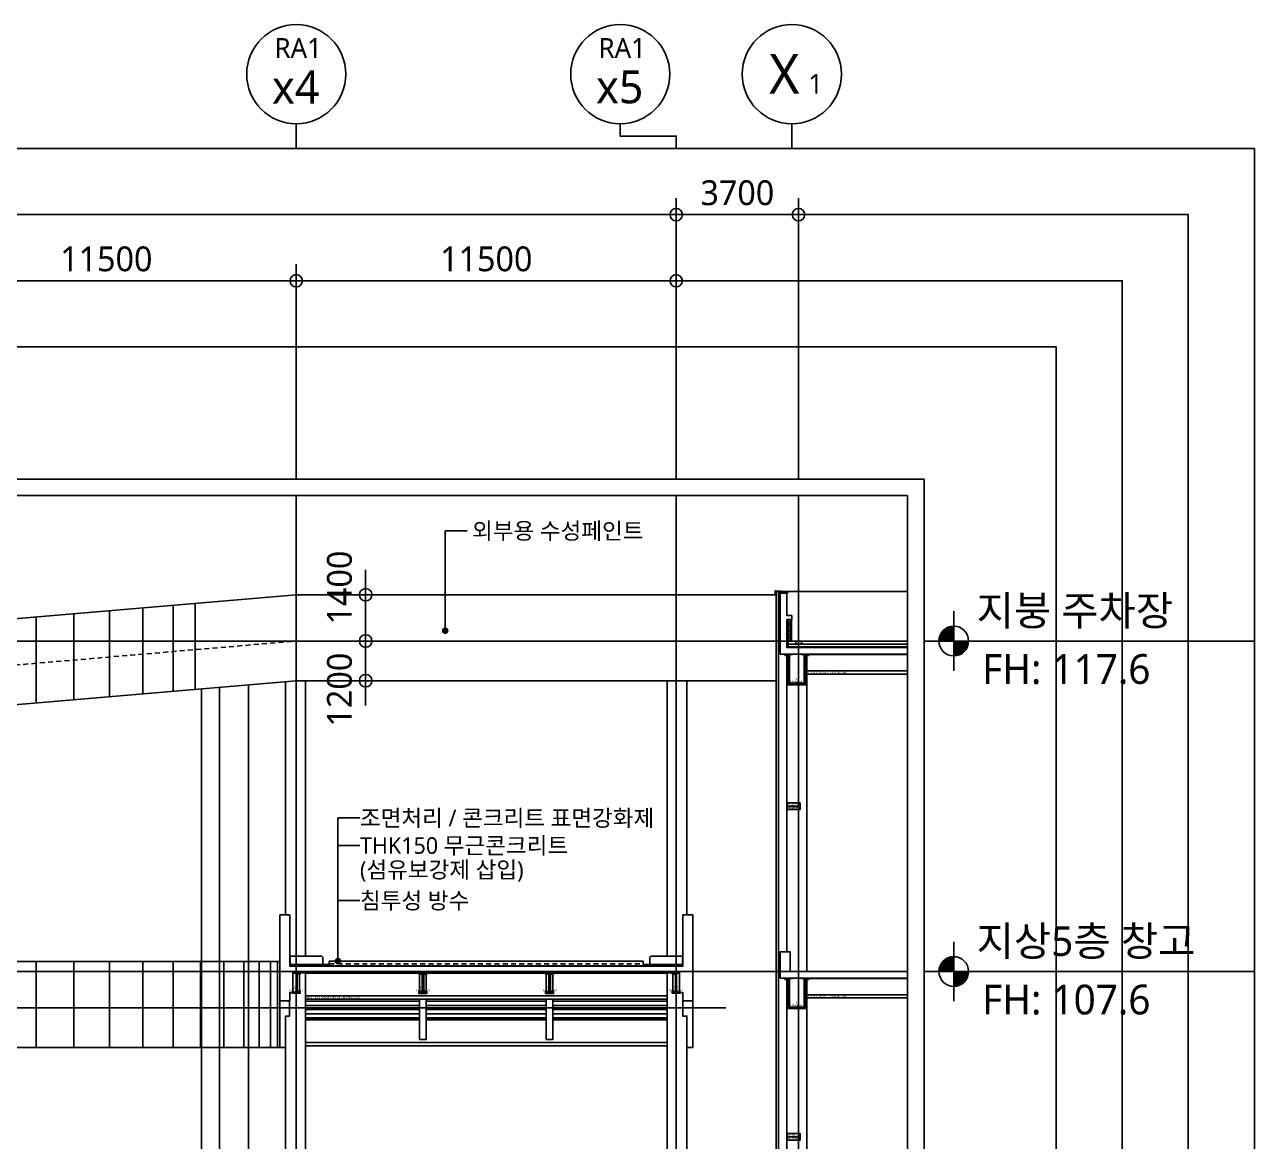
# Model space of a CAD drawing. Header units: millimetres. Extents: x 367092 to 767578, y 396038 to 811791.
# Drawn here: x 616119 to 653342, y 494986 to 528775 of the extents above; entities that cross this region are included whole.
import ezdxf
from ezdxf.enums import TextEntityAlignment as Align

# ---------------------------------------------------------------- set-up
doc = ezdxf.new("R2010")
doc.units = ezdxf.units.MM
doc.header["$LTSCALE"] = 100
doc.header["$MEASUREMENT"] = 0
doc.header["$PDSIZE"] = -10
doc.linetypes.add('HID', pattern=[2.5, 1.5, -1])
doc.linetypes.add('HIDDEN', pattern=[9.525, 6.35, -3.175])
doc.layers.get('0').update_dxf_attribs({"linetype": 'CONTINUOUS'})
doc.layers.get('Defpoints').update_dxf_attribs({"color": 171, "linetype": 'CONTINUOUS'})
for name, color, linetype in [('02-COL', 2, 'CONTINUOUS'), ('cen', 14, 'CONTINUOUS'), ('COL', 2, 'CONTINUOUS'), ('CON', 2, 'CONTINUOUS'), ('ELE-6', 8, 'CONTINUOUS'), ('ELE-6 (251)', 251, 'CONTINUOUS'), ('ELE-8', 8, 'CONTINUOUS'), ('ELE5', 254, 'CONTINUOUS'), ('ELE6', 8, 'CONTINUOUS'), ('FIN', 8, 'CONTINUOUS'), ('FIN(내화피복)', 8, 'CONTINUOUS'), ('FIN(아스콘)', 3, 'CONTINUOUS'), ('FIN(패널-T75 글라스울)', 6, 'CONTINUOUS'), ('FIN-2', 251, 'CONTINUOUS'), ('HAT-252', 252, 'CONTINUOUS'), ('HF', 3, 'CONTINUOUS'), ('LED', 7, 'CONTINUOUS'), ('NDIM', 7, 'CONTINUOUS'), ('S-SGIRDER-HF', 3, 'CONTINUOUS'), ('SASAC 도면번호', 6, 'CONTINUOUS'), ('STEEL', 5, 'CONTINUOUS'), ('STL', 3, 'CONTINUOUS'), ('SYM', 7, 'CONTINUOUS'), ('SYM(AXIS)', 7, 'CONTINUOUS'), ('TEXT(AXIS)', 2, 'CONTINUOUS'), ('TEXT(MIN)', 7, 'CONTINUOUS'), ('WAL', 3, 'CONTINUOUS'), ('wire-meshes', 1, 'CONTINUOUS'), ('방수', 8, 'HIDDEN'), ('스틸', 8, 'CONTINUOUS')]:
    doc.layers.add(name, color=color, linetype=linetype)
doc.layers.add('A-XXXX-HATC', color=8, linetype='CONTINUOUS', lineweight=18)
doc.styles.add('CGS', font='cgse', dxfattribs={"bigfont": 'cgs'})
doc.styles.add('TE', font='malgun_0.ttf')
doc.styles.add('나눔바른고딕', font='NanumBarunGothic.ttf')
doc.dimstyles.new('NDIM 1200', dxfattribs={"dimscale": 500, "dimtxt": 3, "dimasz": 1, "dimexe": 2, "dimexo": 2, "dimgap": 1, "dimtad": 1, "dimdec": 0, "dimdsep": 46, "dimtxsty": 'CGS', "dimblk": 'DOT0', "dimcen": 1, "dimdle": 8, "dimclrd": 2, "dimclre": 2, "dimclrt": 2, "dimadec": 0, "dimazin": 0, "dimtfac": 1, "dimtdec": 0, "dimtix": 1, "dimtmove": 2, "dimatfit": 3, "dimldrblk": 'DOT0', "dimfxl": 1, "dimtolj": 1, "dimtzin": 0, "dimlwd": -1, "dimlwe": -1, "dimarcsym": 0})

# ---------------------------------------------------------------- blocks, each defined once
blk = doc.blocks.new('*U198')
at = {"layer": 'Defpoints'}
for p, q in [((-100.5, 283), (-100.5, -283)), ((-6, 0), (6, 0)), ((100.5, -283), (100.5, 283))]:
    blk.add_line(p, q, dxfattribs=at)
at = {"layer": 'STEEL', "color": 0, "linetype": 'ByBlock', "ltscale": 0.5}
for p, q in [((-6, 283), (-100.5, 283)), ((-6, -283), (-6, 283)), ((100.5, 283), (6, 283)), ((6, 283), (6, -283)), ((-100.5, -283), (-6, -283)), ((6, -283), (100.5, -283))]:
    blk.add_line(p, q, dxfattribs=at)
for points in [[(-100.5, 283), (-100.5, 303), (100.5, 303), (100.5, 283)], [(100.5, -283), (100.5, -303), (-100.5, -303), (-100.5, -283)]]:
    blk.add_lwpolyline(points, dxfattribs=at)
blk = doc.blocks.new('RaSB1')
at = {"layer": 'STL'}
blk.add_blockref('*U198', (0, -303), dxfattribs=at)
at = {"layer": 'Defpoints', "style": 'TE', "width": 0.5}
for s, p in [('H-606x201x12x20', (2, -536)), ('RaSB1', (2, -455))]:
    blk.add_text(s, height=60, dxfattribs=at).set_placement(p, align=Align.MIDDLE_CENTER)
blk = doc.blocks.new('*U396')
for p, q in [((-135, 0), (-335, 0)), ((-335, 0), (-335, -12)), ((-135, -12), (-135, 0)), ((335, 0), (135, 0)), ((135, 0), (135, -12)), ((335, -12), (335, 0)), ((-335, -12), (-135, -12)), ((135, -12), (335, -12))]:
    blk.add_line(p, q)
at = {"linetype": 'ByBlock'}
for points in [[(-235, -880), (-226, -880), (-226, -12), (-235, -12)], [(226, -880), (235, -880), (235, -12), (226, -12)]]:
    blk.add_lwpolyline(points, close=True, dxfattribs=at)
blk.add_lwpolyline([(-255, -900), (255, -900), (255, -880), (-255, -880)], close=True)
at = {"layer": 'Defpoints'}
blk.add_point((0, 0), dxfattribs=at)
blk = doc.blocks.new('HG17')
at = {"layer": 'S-SGIRDER-HF'}
blk.add_blockref('*U396', (0, 0), dxfattribs=at)
at = {"layer": 'Defpoints', "style": 'TE', "width": 0.5}
for s, p in [('HG17', (0, -744)), ('BHF-900x470x9x12', (0, -825))]:
    blk.add_text(s, height=60, dxfattribs=at).set_placement(p, align=Align.MIDDLE_CENTER)
blk = doc.blocks.new('*U195')
at = {"layer": 'Defpoints'}
for p, q in [((-100, 283), (-100, -283)), ((-5.5, 0), (5.5, 0)), ((100, -283), (100, 283))]:
    blk.add_line(p, q, dxfattribs=at)
at = {"layer": 'STEEL', "color": 0, "linetype": 'ByBlock', "ltscale": 0.5}
for p, q in [((-5.5, 283), (-100, 283)), ((-5.5, -283), (-5.5, 283)), ((100, 283), (5.5, 283)), ((5.5, 283), (5.5, -283)), ((-100, -283), (-5.5, -283)), ((5.5, -283), (100, -283))]:
    blk.add_line(p, q, dxfattribs=at)
for points in [[(-100, 283), (-100, 300), (100, 300), (100, 283)], [(100, -283), (100, -300), (-100, -300), (-100, -283)]]:
    blk.add_lwpolyline(points, dxfattribs=at)
blk = doc.blocks.new('RaSG1')
at = {"layer": 'HF'}
blk.add_blockref('*U195', (0, -300), dxfattribs=at)
at = {"layer": 'Defpoints', "style": 'TE', "width": 0.5}
for s, p in [('H-600x200x11x17', (2, -533)), ('RaSG1', (2, -452))]:
    blk.add_text(s, height=60, dxfattribs=at).set_placement(p, align=Align.MIDDLE_CENTER)
blk = doc.blocks.new('DOT0')
blk.add_line((-3, 0), (3, 0))
at = {"color": 6}
blk.add_circle((0, 0), 0.75, dxfattribs=at)
blk = doc.blocks.new('*D236')
at = {"layer": 'Defpoints', "color": 0, "ltscale": 0.4, "transparency": 16777216}
for p in [(639542, 523025), (635842, 514525), (639542, 514525)]:
    blk.add_point(p, dxfattribs=at)
at = {"layer": 'NDIM', "ltscale": 0.4, "transparency": 16777216}
for p, q in [((635842, 515025), (635842, 523525)), ((639542, 515025), (639542, 523525)), ((636092, 523025), (639292, 523025))]:
    blk.add_line(p, q, dxfattribs=at)
at = {"layer": 'NDIM', "ltscale": 0.4, "transparency": 16777216, "xscale": 250, "yscale": 250, "zscale": 250, "rotation": 180}
blk.add_blockref('DOT0', (635842, 523025), dxfattribs=at)
at = {"layer": 'NDIM', "ltscale": 0.4, "transparency": 16777216, "xscale": 250, "yscale": 250, "zscale": 250}
blk.add_blockref('DOT0', (639542, 523025), dxfattribs=at)
at = {"layer": 'NDIM', "ltscale": 0.4, "transparency": 16777216, "insert": (637692, 523683), "char_height": 750, "attachment_point": 5, "style": '나눔바른고딕'}
blk.add_mtext('\\A1;3700', dxfattribs=at)
blk = doc.blocks.new('*D237')
at = {"layer": 'Defpoints', "color": 0, "ltscale": 0.4, "transparency": 16777216}
for p in [(589842, 523025), (589842, 514525), (635842, 514525)]:
    blk.add_point(p, dxfattribs=at)
at = {"layer": 'NDIM', "ltscale": 0.4, "transparency": 16777216}
for p, q in [((589842, 515025), (589842, 523525)), ((635842, 515025), (635842, 523525)), ((635592, 523025), (590092, 523025))]:
    blk.add_line(p, q, dxfattribs=at)
at = {"layer": 'NDIM', "ltscale": 0.4, "transparency": 16777216, "xscale": 250, "yscale": 250, "zscale": 250, "rotation": 180}
blk.add_blockref('DOT0', (589842, 523025), dxfattribs=at)
at = {"layer": 'NDIM', "ltscale": 0.4, "transparency": 16777216, "xscale": 250, "yscale": 250, "zscale": 250}
blk.add_blockref('DOT0', (635842, 523025), dxfattribs=at)
at = {"layer": 'NDIM', "ltscale": 0.4, "transparency": 16777216, "insert": (612842, 523683), "char_height": 750, "attachment_point": 5, "style": '나눔바른고딕'}
blk.add_mtext('\\A1;46000', dxfattribs=at)
blk = doc.blocks.new('*D238')
at = {"layer": 'Defpoints', "color": 0, "ltscale": 0.4, "transparency": 16777216}
for p in [(635842, 521025), (624342, 514525), (635842, 514525)]:
    blk.add_point(p, dxfattribs=at)
at = {"layer": 'NDIM', "ltscale": 0.4, "transparency": 16777216}
for p, q in [((624342, 515025), (624342, 521525)), ((635842, 515025), (635842, 521525)), ((624592, 521025), (635592, 521025))]:
    blk.add_line(p, q, dxfattribs=at)
at = {"layer": 'NDIM', "ltscale": 0.4, "transparency": 16777216, "xscale": 250, "yscale": 250, "zscale": 250, "rotation": 180}
blk.add_blockref('DOT0', (624342, 521025), dxfattribs=at)
at = {"layer": 'NDIM', "ltscale": 0.4, "transparency": 16777216, "xscale": 250, "yscale": 250, "zscale": 250}
blk.add_blockref('DOT0', (635842, 521025), dxfattribs=at)
at = {"layer": 'NDIM', "ltscale": 0.4, "transparency": 16777216, "insert": (630092, 521682), "char_height": 750, "attachment_point": 5, "style": '나눔바른고딕'}
blk.add_mtext('\\A1;11500', dxfattribs=at)
blk = doc.blocks.new('*D239')
at = {"layer": 'Defpoints', "color": 0, "ltscale": 0.4, "transparency": 16777216}
for p in [(624342, 521025), (612842, 514525), (624342, 514525)]:
    blk.add_point(p, dxfattribs=at)
at = {"layer": 'NDIM', "ltscale": 0.4, "transparency": 16777216}
for p, q in [((612842, 515025), (612842, 521525)), ((624342, 515025), (624342, 521525)), ((613092, 521025), (624092, 521025))]:
    blk.add_line(p, q, dxfattribs=at)
at = {"layer": 'NDIM', "ltscale": 0.4, "transparency": 16777216, "xscale": 250, "yscale": 250, "zscale": 250, "rotation": 180}
blk.add_blockref('DOT0', (612842, 521025), dxfattribs=at)
at = {"layer": 'NDIM', "ltscale": 0.4, "transparency": 16777216, "xscale": 250, "yscale": 250, "zscale": 250}
blk.add_blockref('DOT0', (624342, 521025), dxfattribs=at)
at = {"layer": 'NDIM', "ltscale": 0.4, "transparency": 16777216, "insert": (618592, 521682), "char_height": 750, "attachment_point": 5, "style": '나눔바른고딕'}
blk.add_mtext('\\A1;11500', dxfattribs=at)
blk = doc.blocks.new('A$C2F20087E')
at = {"layer": 'SYM(AXIS)'}
blk.add_line((600, 0), (600, 300), dxfattribs=at)
blk.add_circle((600, 900), 600, dxfattribs=at)
blk = doc.blocks.new('*U231')
at = {"layer": 'Defpoints'}
for p, q in [((-100, 187), (-100, -187)), ((-4, 0), (4, 0)), ((100, -187), (100, 187))]:
    blk.add_line(p, q, dxfattribs=at)
at = {"layer": 'STEEL', "color": 0, "linetype": 'ByBlock', "ltscale": 0.5}
for p, q in [((-4, 187), (-100, 187)), ((-4, -187), (-4, 187)), ((100, 187), (4, 187)), ((4, 187), (4, -187)), ((-100, -187), (-4, -187)), ((4, -187), (100, -187))]:
    blk.add_line(p, q, dxfattribs=at)
for points in [[(-100, 187), (-100, 200), (100, 200), (100, 187)], [(100, -187), (100, -200), (-100, -200), (-100, -187)]]:
    blk.add_lwpolyline(points, dxfattribs=at)
blk = doc.blocks.new('WB1')
at = {"layer": 'STL', "rotation": 90}
blk.add_blockref('*U231', (0, 0), dxfattribs=at)
at = {"layer": 'Defpoints', "style": 'TE'}
for s, width, p in [('WB1:H-400x200x8x13', 0.4, (2, 49)), ('(90˚ 눕혀서 시공)', 0.5, (2, -50))]:
    blk.add_text(s, height=60, dxfattribs=dict(at, width=width)).set_placement(p, align=Align.MIDDLE_CENTER)
blk = doc.blocks.new('A$C19853FC8')
at = {"layer": 'SYM'}
for p, q in [((1800, 0), (1800, 3600)), ((3600, 1800), (0, 1800))]:
    blk.add_line(p, q, dxfattribs=at)
blk.add_circle((1800, 1800), 900, dxfattribs=at)
for points in [[(900, 1800), (1800, 2700), (914, 1959), (1643, 2686)], [(914, 1959), (1643, 2686), (954, 2112), (1492, 2646)], [(954, 2112), (1492, 2646), (1025, 2260), (1346, 2576)], [(1025, 2260), (1346, 2576), (1109, 2378), (1222, 2491)], [(1800, 900), (2700, 1800), (1959, 914), (2686, 1643)], [(1959, 914), (2686, 1643), (2112, 954), (2646, 1492)], [(2112, 954), (2646, 1492), (2260, 1025), (2576, 1346)], [(2260, 1025), (2576, 1346), (2378, 1109), (2491, 1222)]]:
    blk.add_solid(points, dxfattribs=at)
at = {"layer": 'SYM', "linetype": 'Continuous'}
for points in [[(1800, 2700), (1800, 1800), (900, 1800)], [(2700, 1800), (1800, 900), (1800, 1800)]]:
    blk.add_solid(points, dxfattribs=at)
blk = doc.blocks.new('SKLDJGKFGHGHJJH')
at = {"layer": 'CON', "ltscale": 0.1}
blk.add_lwpolyline([(35611026, -1081046), (35611026, -1083646), (35611326, -1083646), (35611326, -1083396), (35611426, -1083396), (35611426, -1082796), (35623126, -1082796), (35623126, -1083396), (35623226, -1083396), (35623226, -1083646), (35623526, -1083646), (35623526, -1081046), (35623226, -1081046), (35623226, -1082596), (35611326, -1082596), (35611326, -1081046)], close=True, dxfattribs=at)
at = {"layer": 'FIN'}
for points in [[(35612326, -1082546), (35612326, -1082326), (35612296, -1082296), (35611326, -1082296)], [(35622226, -1082546), (35622226, -1082326), (35622256, -1082296), (35623226, -1082296)], [(35611336, -1082546), (35612526, -1082546), (35612526, -1082446), (35622026, -1082446)], [(35622026, -1082446), (35622026, -1082546), (35623216, -1082546)]]:
    blk.add_lwpolyline(points, dxfattribs=at)
at = {"layer": 'HAT-252', "linetype": 'HID', "ltscale": 0.2}
blk.add_lwpolyline([(35611336, -1082296), (35611336, -1082586), (35623216, -1082586), (35623216, -1082296)], dxfattribs=at)
at = {"layer": 'wire-meshes', "linetype": 'HID'}
blk.add_line((35612526, -1082521), (35622026, -1082521), dxfattribs=at)
blk = doc.blocks.new('*U262')
at = {"layer": 'ELE6', "ltscale": 0.1}
for p, q in [((10950, -8), (0, -8)), ((10950, -700), (0, -700))]:
    blk.add_line(p, q, dxfattribs=at)
blk.add_lwpolyline([(10950, -800), (0, -800), (0, 0), (10950, 0)], close=True, dxfattribs=at)
at = {"layer": 'Defpoints', "style": 'TE'}
blk.add_text('HG11,HG11A,HG12,HG12A : HF-800x270x8', height=60, dxfattribs=at).set_placement((851, -750), align=Align.MIDDLE_CENTER)
blk = doc.blocks.new('횡단면 난간입면')
at = {"layer": 'ELE-6 (251)', "ltscale": 10000}
blk.add_line((31444, 51139), (31444, 48539), dxfattribs=at)
for points in [[(12000, 46572), (12000, 48009, -0.099412), (23000, 50416), (34500, 51400), (49025, 51400)], [(12000, 45409, -0.099412), (23000, 47816), (34500, 48800), (49025, 48800)]]:
    blk.add_lwpolyline(points, format="xyb", dxfattribs=at)
at = {"layer": 'HAT-252', "ltscale": 10000}
for p, q in [((29855, 51003), (29855, 48403)), ((30775, 51081), (30775, 48481)), ((26629, 50727), (26629, 48127)), ((27769, 50824), (27769, 48224)), ((28849, 50917), (28849, 48317))]:
    blk.add_line(p, q, dxfattribs=at)
at = {"ltscale": 10000}
blk.add_wipeout([(34000, 37700), (23000, 37700), (21773, 37665), (20556, 37578), (19371, 37443), (18231, 37265), (17151, 37053), (16145, 36815), (15225, 36564), (14403, 36310), (13688, 36068), (13091, 35849), (12619, 35665), (12277, 35526), (12070, 35439), (12000, 35409), (12000, 38009), (12070, 38039), (12277, 38126), (12619, 38265), (13091, 38449), (13688, 38668), (14403, 38910), (15225, 39164), (16145, 39415), (17151, 39653), (18231, 39865), (19371, 40043), (20556, 40178), (21773, 40265), (23000, 40300), (34000, 40300)], dxfattribs=at).dxf.layer = 'ELE-6 (251)'
at = {"layer": 'ELE-6 (251)', "ltscale": 10000}
blk.add_lwpolyline([(12000, 38009, -0.099627), (23000, 40300), (34000, 40300), (34000, 37700), (23000, 37700, 0.099627), (12000, 35409), (12000, 38009)], format="xyb", dxfattribs=at)
at = {"layer": 'HAT-252', "ltscale": 10000}
for p, q in [((26629, 40300), (26629, 37700)), ((27769, 40300), (27769, 37700)), ((28849, 40300), (28849, 37700)), ((29855, 40300), (29855, 37700)), ((30775, 40300), (30775, 37700)), ((31597, 40300), (31597, 37700)), ((32312, 40300), (32312, 37700)), ((32909, 40300), (32909, 37700)), ((33381, 40300), (33381, 37700)), ((33723, 40300), (33723, 37700)), ((33930, 40300), (33930, 37700))]:
    blk.add_line(p, q, dxfattribs=at)
blk = doc.blocks.new('*D457')
at = {"layer": 'Defpoints', "color": 0, "ltscale": 0.4, "transparency": 16777216}
for p in [(624342, 510125), (626442, 510125), (624342, 508925)]:
    blk.add_point(p, dxfattribs=at)
at = {"layer": 'NDIM', "ltscale": 0.4, "transparency": 16777216}
for p, q in [((624842, 510125), (626942, 510125)), ((626442, 509175), (626442, 509875)), ((624842, 508925), (626942, 508925))]:
    blk.add_line(p, q, dxfattribs=at)
at = {"layer": 'NDIM', "ltscale": 0.4, "transparency": 16777216, "xscale": 250, "yscale": 250, "zscale": 250}
for p, rotation in [((626442, 510125), 90), ((626442, 508925), 270)]:
    blk.add_blockref('DOT0', p, dxfattribs=dict(at, rotation=rotation))
at = {"layer": 'NDIM', "ltscale": 0.4, "transparency": 16777216, "insert": (625653, 508654), "char_height": 750, "attachment_point": 5, "rotation": 90, "style": '나눔바른고딕'}
blk.add_mtext('\\A1;1200', dxfattribs=at)
blk = doc.blocks.new('*D458')
at = {"layer": 'Defpoints', "color": 0, "ltscale": 0.4, "transparency": 16777216}
for p in [(624342, 511525), (626442, 511525), (624342, 510125)]:
    blk.add_point(p, dxfattribs=at)
at = {"layer": 'NDIM', "ltscale": 0.4, "transparency": 16777216}
for p, q in [((624842, 511525), (626942, 511525)), ((626442, 510375), (626442, 511275)), ((624842, 510125), (626942, 510125))]:
    blk.add_line(p, q, dxfattribs=at)
at = {"layer": 'NDIM', "ltscale": 0.4, "transparency": 16777216, "xscale": 250, "yscale": 250, "zscale": 250}
for p, rotation in [((626442, 511525), 90), ((626442, 510125), 270)]:
    blk.add_blockref('DOT0', p, dxfattribs=dict(at, rotation=rotation))
at = {"layer": 'NDIM', "ltscale": 0.4, "transparency": 16777216, "insert": (625653, 511742), "char_height": 750, "attachment_point": 5, "rotation": 90, "style": '나눔바른고딕'}
blk.add_mtext('\\A1;1400', dxfattribs=at)

msp = doc.modelspace()

# ---------------------------------------------------------------- hatches: boundary and pattern name
at = {"linetype": 'ByBlock'}
h = msp.add_hatch(dxfattribs=at)
h.set_pattern_fill('DOTS', color=251, scale=80)
h.set_pattern_definition([(0, (-2221525.075, -1141770.253), (2.5, 5), [0, -5])])
h.paths.add_polyline_path([(638941.5, 500712.8), (638941.5, 500587.4), (638991.5, 500587.4), (638991.5, 500712.8)])
at = {"layer": 'A-XXXX-HATC', "ltscale": 0.1}
h = msp.add_hatch(dxfattribs=at)
h.set_pattern_fill('ANSI37', color=256, scale=100)
h.set_pattern_definition([(45, (-34567283.95, 1553983.679), (-8.838834765, 8.838834765), []), (135, (-34567283.95, 1553983.679), (-8.838834765, -8.838834765), [])])
edge = h.paths.add_edge_path()
edge.add_line((639231.8, 510124.8), (639230.8, 509944.6))
edge.add_line((639230.8, 509944.6), (639211.8, 509963.6))
edge.add_line((639211.8, 509963.6), (639211.8, 510124.8))
edge.add_line((639211.8, 510124.8), (639231.8, 510124.7))

# ---------------------------------------------------------------- linework, layer by layer
msp.add_lwpolyline([(635841.8, 525024.8), (635841.8, 525399.8), (634148.6, 525399.8), (634148.6, 525774.8)])
at = {"color": 251, "linetype": 'ByBlock'}
msp.add_lwpolyline([(638941.8, 500587.4), (638990, 500587.4), (638990, 500712.8), (638941.8, 500712.8)], close=True, dxfattribs=at)
at = {"layer": 'cen', "ltscale": 0.1}
msp.add_line((639541.8, 443513.8), (639541.8, 514524.8), dxfattribs=at)
at = {"layer": 'COL'}
for p, q in [((639341.8, 510774.8), (639176.8, 510774.8)), ((639341.8, 510894.8), (639191.8, 510894.8)), ((639341.8, 510774.8), (639341.8, 510894.8))]:
    msp.add_line(p, q, dxfattribs=at)
at = {"layer": 'CON', "ltscale": 5}
msp.add_line((639191.8, 510766.1), (639176.8, 510774.8), dxfattribs=at)
at = {"layer": 'CON', "ltscale": 0.1}
for p, q in [((639291.8, 500124.8), (639291.8, 500724.8)), ((642841.8, 500124.8), (639291.8, 500124.8))]:
    msp.add_line(p, q, dxfattribs=at)
msp.add_lwpolyline([(642841.8, 509924.8), (639191.8, 509924.8), (639191.8, 510766.1)], dxfattribs=at)
at = {"layer": 'Defpoints', "ltscale": 0.1}
msp.add_line((638990.8, 500725.8), (638991.8, 500724.8), dxfattribs=at)
at = {"layer": 'ELE-8', "ltscale": 0.1}
msp.add_line((639231.8, 509944.8), (642841.8, 509944.8), dxfattribs=at)
at = {"layer": 'ELE-8', "color": 253, "ltscale": 0.1}
msp.add_lwpolyline([(639212.8, 511624.8), (642841.8, 511624.8)], dxfattribs=at)
at = {"layer": 'ELE5', "ltscale": 1000}
for points in [[(639191.8, 509724.8), (639191.8, 500724.8)], [(639791.8, 509724.8), (639791.8, 500124.8)], [(639191.8, 499924.8), (639191.8, 490724.8)], [(639791.8, 499924.8), (639791.8, 490124.8)]]:
    msp.add_lwpolyline(points, dxfattribs=at)
at = {"layer": 'ELE6', "ltscale": 0.1}
for p, q in [((642841.8, 509718.8), (639791.8, 509718.8)), ((642841.8, 509224.8), (639791.8, 509224.8)), ((642841.8, 499918.8), (639791.8, 499918.8)), ((642841.8, 499424.8), (639791.8, 499424.8))]:
    msp.add_line(p, q, dxfattribs=at)
for points in [[(642841.8, 509124.8), (639791.8, 509124.8), (639791.8, 509724.8), (642841.8, 509724.8)], [(642841.8, 499324.8), (639791.8, 499324.8), (639791.8, 499924.8), (642841.8, 499924.8)]]:
    msp.add_lwpolyline(points, dxfattribs=at)
at = {"layer": 'FIN', "ltscale": 5}
msp.add_line((639331.8, 510124.8), (639331.8, 510774.8), dxfattribs=at)
at = {"layer": 'FIN(내화피복)', "ltscale": 10000}
for points in [[(639135.8, 509724.8), (639135.8, 509691.8), (639235.8, 509691.8), (639235.8, 508865.8), (639215.8, 508865.8), (639215.8, 508803.8), (639767.8, 508803.8), (639767.8, 508865.8), (639747.8, 508865.8), (639747.8, 509691.8), (639847.8, 509691.8), (639847.8, 509724.8)], [(624219.8, 499487.8), (624219.8, 499466.8), (624462.8, 499466.8), (624462.8, 499528.8), (624368.3, 499528.8), (624368.3, 500052.8), (624462.8, 500052.8), (624462.8, 500093.8)], [(628053.7, 500087.8), (628053.7, 500046.8), (628148.2, 500046.8), (628148.2, 499522.8), (628053.7, 499522.8), (628053.7, 499460.8), (628296.7, 499460.8), (628296.7, 499522.8), (628202.2, 499522.8), (628202.2, 500046.8), (628296.7, 500046.8), (628296.7, 500087.8)], [(631887, 500087.8), (631887, 500046.8), (631981.5, 500046.8), (631981.5, 499522.8), (631887, 499522.8), (631887, 499460.8), (632130, 499460.8), (632130, 499522.8), (632035.5, 499522.8), (632035.5, 500046.8), (632130, 500046.8), (632130, 500087.8)], [(635962.8, 499487.8), (635962.8, 499466.8), (635720.8, 499466.8), (635720.8, 499525.8), (635815.3, 499525.8), (635815.3, 500049.8), (635720.8, 500049.8), (635720.8, 500087.8)], [(639135.8, 499924.8), (639135.8, 499883.8), (639235.8, 499883.8), (639235.8, 499065.8), (639215.8, 499065.8), (639215.8, 499003.8), (639767.8, 499003.8), (639767.8, 499065.8), (639747.8, 499065.8), (639747.8, 499883.8), (639847.8, 499883.8), (639847.8, 499924.8)]]:
    msp.add_lwpolyline(points, dxfattribs=at)
at = {"layer": 'FIN(아스콘)'}
msp.add_line((639636.8, 510124.8), (642841.8, 510124.8), dxfattribs=at)
msp.add_lwpolyline([(639211.8, 510124.8), (639466.8, 510124.8), (639466.8, 510024.8), (639636.8, 510024.8), (639636.8, 510124.8)], dxfattribs=at)
at = {"layer": 'FIN(패널-T75 글라스울)', "ltscale": 0.1}
for points in [[(638865.8, 511487.8), (638865.8, 511528.8), (638835.8, 511528.8), (638835.8, 511646.8), (639212.8, 511626.7), (639212.8, 511568.8), (639192.8, 511568.8), (639192.8, 511537.8), (639191.8, 511537.8), (639191.8, 511569.8), (639211.8, 511569.8), (639211.8, 511625.8), (638836.8, 511645.8), (638836.8, 511529.8), (638866.8, 511529.8), (638866.8, 511487.8)], [(638866.8, 511624.8), (638866.8, 460127.2), (638941.8, 460127.2), (638941.8, 511624.8)], [(639191.8, 511574.8), (638941.8, 511574.8), (638941.8, 511624.8), (639191.8, 511624.8)]]:
    msp.add_lwpolyline(points, close=True, dxfattribs=at)
at = {"layer": 'FIN-2', "ltscale": 0.1}
for p, q in [((639176.8, 510774.8), (639211.8, 510760.4)), ((639211.8, 510760.4), (639211.8, 509963.6)), ((639211.8, 509963.6), (639230.8, 509944.6)), ((639231.8, 509944.6), (639231.8, 510124.8)), ((639191.8, 509955.3), (639222.4, 509924.8))]:
    msp.add_line(p, q, dxfattribs=at)
at = {"layer": 'SYM', "ltscale": 1000}
for p, q in [((643341.8, 510124.8), (653341.8, 510124.8)), ((643341.8, 500124.8), (653341.8, 500124.8))]:
    msp.add_line(p, q, dxfattribs=at)
at = {"layer": 'SYM(AXIS)'}
msp.add_circle((634148.6, 527274.8), 1500, dxfattribs=at)
at = {"layer": 'WAL'}
for points in [[(639311.8, 510774.8), (639221.8, 510774.8), (639221.8, 510717.8), (639311.8, 510717.8)], [(639311.8, 510703.8), (639221.8, 510703.8), (639221.8, 510646.8), (639311.8, 510646.8)], [(639311.8, 510632.8), (639221.8, 510632.8), (639221.8, 510575.8), (639311.8, 510575.8)], [(639311.8, 510561.8), (639221.8, 510561.8), (639221.8, 510504.8), (639311.8, 510504.8)], [(639311.8, 510490.8), (639221.8, 510490.8), (639221.8, 510433.8), (639311.8, 510433.8)], [(639311.8, 510419.8), (639221.8, 510419.8), (639221.8, 510362.8), (639311.8, 510362.8)], [(639311.8, 510348.8), (639221.8, 510348.8), (639221.8, 510291.8), (639311.8, 510291.8)], [(639311.8, 510277.8), (639221.8, 510277.8), (639221.8, 510220.8), (639311.8, 510220.8)], [(639311.8, 510206.8), (639221.8, 510206.8), (639221.8, 510149.8), (639311.8, 510149.8)]]:
    msp.add_lwpolyline(points, close=True, dxfattribs=at)
at = {"layer": 'wire-meshes', "linetype": 'HID', "ltscale": 0.1}
msp.add_line((639221.8, 510024.8), (642841.8, 510024.8), dxfattribs=at)
at = {"layer": '방수', "linetype": 'HID', "ltscale": 0.05}
for p, q in [((639176.8, 510774.8), (639201.8, 510760.3)), ((639201.8, 510760.3), (639201.8, 509959.4)), ((639201.8, 509959.4), (639226.5, 509934.8))]:
    msp.add_line(p, q, dxfattribs=at)
at = {"layer": '방수', "ltscale": 0.1}
msp.add_line((639226.5, 509934.8), (642841.8, 509934.8), dxfattribs=at)
at = {"layer": '스틸', "color": 6, "linetype": 'ByBlock'}
for p, q in [((638941.8, 500725.8), (638941.8, 500712.8)), ((638943.8, 500725.8), (638941.8, 500725.8)), ((638990, 500712.8), (638941.8, 500712.8)), ((638941.8, 500712.8), (638990, 500712.8)), ((638943.8, 500725.8), (638943.8, 500714.8)), ((638943.8, 500714.8), (638988, 500714.8)), ((638988, 500714.8), (638988, 500725.8)), ((638990, 500725.8), (638988, 500725.8)), ((638990, 500712.8), (638990, 500725.8))]:
    msp.add_line(p, q, dxfattribs=at)
at = {"layer": '스틸', "color": 6, "linetype": 'ByBlock', "const_width": 2}
msp.add_lwpolyline([(639020.8, 500725.8), (638990.8, 500725.8), (638990.8, 500586.4), (638941.8, 500586.4)], dxfattribs=at)

# ---------------------------------------------------------------- block references
for p, xscale, yscale, zscale in [((622841.8, 525024.8), 2.500000000000013, 2.500000000000013, 2.500000000000013), ((637841.8, 525024.8), 2.5, 2.5, 2.5)]:
    msp.add_blockref('A$C2F20087E', p, dxfattribs=dict(xscale=xscale, yscale=yscale, zscale=zscale))
at = {"ltscale": 1000, "xscale": 0.5, "yscale": 0.5, "zscale": 0.5}
for p in [(643341.8, 509224.8), (643341.8, 499224.8)]:
    msp.add_blockref('A$C19853FC8', p, dxfattribs=at)
at = {"layer": '02-COL'}
for name, p in [('HG17', (639491.8, 509724.8)), ('WB1', (639391.8, 505124.8)), ('RaSG1', (624341.8, 500087.8)), ('RaSB1', (628175.2, 500087.8)), ('RaSB1', (632008.5, 500087.8)), ('RaSG1', (635841.8, 500087.8)), ('HG17', (639491.8, 499924.8)), ('WB1', (639391.8, 495124.8))]:
    msp.add_blockref(name, p, dxfattribs=at)

# ---------------------------------------------------------------- texts
at = {"layer": 'Defpoints', "style": 'TE'}
for p in [(640430.2, 509175.1), (640430.2, 499375.1)]:
    msp.add_text('HG1,HG1B,HG2 : HF-600x270x6', height=60, dxfattribs=at).set_placement(p, align=Align.MIDDLE_CENTER)
at = {"layer": 'TEXT(AXIS)', "style": '나눔바른고딕'}
for p in [(624401.2, 528069.3), (634207.9, 528069.3)]:
    msp.add_text('RA1', height=600, dxfattribs=at).set_placement(p, align=Align.MIDDLE_CENTER)
for s, height, p in [('X', 1200, (639112.7, 527284.7)), ('x4', 1000, (624325.1, 526887.3)), ('x5', 1000, (634131.8, 526887.3)), ('1', 600, (640060.8, 526984.8))]:
    msp.add_text(s, height=height, dxfattribs=at).set_placement(p, align=Align.MIDDLE)
for s, p in [('지붕 주차장', (644932.4, 510597.2)), ('FH: 117.6', (645103.4, 508827.2)), ('지상5층 창고', (644932.4, 500597.2)), ('FH: 107.6', (645103.4, 498827.2))]:
    msp.add_text(s, height=900, dxfattribs=at).set_placement(p)
at = {"layer": 'TEXT(MIN)', "style": '나눔바른고딕'}
msp.add_text('외부용 수성페인트', height=500, dxfattribs=at).set_placement((629662.7, 513457.4), align=Align.MIDDLE_LEFT)

# ---------------------------------------------------------------- dimensions: what is measured, and where the dimension line sits
at = {"layer": 'NDIM', "ltscale": 0.4}
dim = msp.add_linear_dim(base=(589841.8, 523024.8), p1=(635841.8, 514524.8), p2=(589841.8, 514524.8), angle=180, dimstyle='NDIM 1200', override={"dimscale": 250, "dimtxsty": '나눔바른고딕', "dimclrd": 256, "dimclre": 256, "dimclrt": 256}, dxfattribs=at)
dim.commit()
dim.dimension.update_dxf_attribs({"geometry": '*D237', "text_midpoint": (612841.8, 523682.5)})
for base, p1, p2, picture, middle in [((639541.8, 523024.8), (635841.8, 514524.8), (639541.8, 514524.8), '*D236', (637691.8, 523682.5)), ((624341.8, 521024.8), (612841.8, 514524.8), (624341.8, 514524.8), '*D239', (618591.8, 521682)), ((635841.8, 521024.8), (624341.8, 514524.8), (635841.8, 514524.8), '*D238', (630091.8, 521682))]:
    dim = msp.add_linear_dim(base=base, p1=p1, p2=p2, dimstyle='NDIM 1200', override={"dimscale": 250, "dimtxsty": '나눔바른고딕', "dimclrd": 256, "dimclre": 256, "dimclrt": 256}, dxfattribs=at)
    dim.commit()
    dim.dimension.update_dxf_attribs({"geometry": picture, "text_midpoint": middle})

# ---------------------------------------------------------------- next in the draw order: block references
at = {"layer": 'SASAC 도면번호'}
msp.add_blockref('횡단면 난간입면', (589841.8, 460124.8), dxfattribs=at)

# ---------------------------------------------------------------- next in the draw order: hatches: boundary and pattern name
at = {"layer": 'HAT-252', "ltscale": 10000}
h = msp.add_hatch(dxfattribs=at)
h.set_pattern_fill('ANSI31', color=256, scale=1000, angle=135)
h.set_pattern_definition([(180, (-62012.99, 36473.81), (-7e-15, -125), [])])
h.paths.add_polyline_path([(632108.5, 498674.8), (635566.8, 498674.8), (635566.8, 499287.8), (632108.5, 499287.8)])
h.paths.add_polyline_path([(628275.2, 499287.8), (631908.5, 499287.8), (631908.5, 498674.8), (628275.2, 498674.8)])
h.paths.add_polyline_path([(624616.8, 498674.8), (628075.2, 498674.8), (628075.2, 499287.8), (624616.8, 499287.8)])

# ---------------------------------------------------------------- next in the draw order: linework, layer by layer
at = {"layer": 'cen', "ltscale": 0.1}
for p, q in [((624341.8, 443513.8), (624341.8, 514524.8)), ((635841.8, 443513.8), (635841.8, 514524.8))]:
    msp.add_line(p, q, dxfattribs=at)
at = {"layer": 'cen', "ltscale": 5}
for p, q in [((586841.8, 510124.8), (642841.8, 510124.8)), ((586841.8, 500124.8), (642841.8, 500124.8)), ((586841.8, 499024.8), (637341.8, 499024.8))]:
    msp.add_line(p, q, dxfattribs=at)
at = {"layer": 'CON', "ltscale": 0.1}
for points in [[(639191.8, 510894.8), (639191.8, 511574.8), (638991.8, 511574.8), (638991.8, 509724.8), (642841.8, 509724.8)], [(642841.8, 499924.8), (638991.8, 499924.8), (638991.8, 500724.8)], [(639291.8, 500724.8), (638991.8, 500724.8)]]:
    msp.add_lwpolyline(points, dxfattribs=at)
at = {"layer": 'Defpoints', "ltscale": 10000}
for points in [[(653341.8, 433013.8), (576341.8, 433013.8), (576341.8, 525024.8), (653341.8, 525024.8)], [(651341.8, 435013.8), (578341.8, 435013.8), (578341.8, 523024.8), (651341.8, 523024.8)], [(649341.8, 437013.8), (580341.8, 437013.8), (580341.8, 521024.8), (649341.8, 521024.8)], [(647341.8, 439013.8), (582341.8, 439013.8), (582341.8, 519024.8), (647341.8, 519024.8)], [(643341.8, 443013.8), (586341.8, 443013.8), (586341.8, 515024.8), (643341.8, 515024.8)], [(642841.8, 443513.8), (586841.8, 443513.8), (586841.8, 514524.8), (642841.8, 514524.8)]]:
    msp.add_lwpolyline(points, close=True, dxfattribs=at)
at = {"layer": 'Defpoints', "linetype": 'HID'}
msp.add_lwpolyline([(601841.8, 506734.1, -0.0994117), (612841.8, 509141.2), (624341.8, 510124.8)], format="xyb", dxfattribs=at)
at = {"layer": 'ELE-6', "ltscale": 10000}
for p, q in [((621475.8, 508679.7), (621475.8, 459174.8)), ((622017.5, 508726), (622017.5, 459174.8)), ((622896, 508801.1), (622896, 459174.8))]:
    msp.add_line(p, q, dxfattribs=at)
for points in [[(624016.8, 508897), (624016.8, 501837.8)], [(624616.8, 508924.8), (624616.8, 500587.8)], [(635566.8, 500587.8), (635566.8, 508924.8)], [(636166.8, 501837.8), (636166.8, 508924.8)], [(624616.8, 500087.8), (624616.8, 490587.8)], [(635566.8, 490587.8), (635566.8, 500087.8)], [(624016.8, 497824.8), (624016.8, 491837.8)], [(636166.8, 491837.8), (636166.8, 497824.8)]]:
    msp.add_lwpolyline(points, dxfattribs=at)
at = {"layer": 'ELE-6 (251)', "ltscale": 10000}
for p, q in [((628075.2, 498666.8), (624616.8, 498666.8)), ((631908.5, 498666.8), (628275.2, 498666.8)), ((635566.8, 498666.8), (632108.5, 498666.8)), ((635566.8, 497974.8), (624616.8, 497974.8))]:
    msp.add_line(p, q, dxfattribs=at)
for points in [[(624141.8, 499237.8), (624141.8, 498774.8), (624016.8, 498774.8), (624016.8, 497824.8), (623841.8, 497824.8), (623841.8, 499237.8)], [(628275.2, 499287.8), (628275.2, 498068.8), (628075.2, 498068.8), (628075.2, 499287.8)], [(632108.5, 499287.8), (632108.5, 498068.8), (631908.5, 498068.8), (631908.5, 499287.8)], [(636341.8, 499237.8), (636341.8, 497824.8), (636166.8, 497824.8), (636166.8, 498774.8), (636041.8, 498774.8), (636041.8, 499237.8)], [(632108.5, 498674.8), (635566.8, 498674.8), (635566.8, 497874.8), (624616.8, 497874.8), (624616.8, 498674.8), (628075.2, 498674.8)], [(628275.2, 498674.8), (631908.5, 498674.8)]]:
    msp.add_lwpolyline(points, dxfattribs=at)
at = {"layer": 'TEXT(MIN)', "ltscale": 10000}
for p, q in [((626270.1, 503937.8), (625603.4, 503937.8)), ((626270.1, 502271.1), (625603.4, 502271.1))]:
    msp.add_line(p, q, dxfattribs=at)

# ---------------------------------------------------------------- next in the draw order: block references
at = {"ltscale": 0.1}
msp.add_blockref('SKLDJGKFGHGHJJH', (-34987183.9, 1582883.7), dxfattribs=at)
at = {"layer": '02-COL'}
msp.add_blockref('*U262', (624616.8, 500087.8), dxfattribs=at)

# ---------------------------------------------------------------- next in the draw order: texts
at = {"layer": 'TEXT(MIN)', "style": '나눔바른고딕'}
for s, p in [('조면처리 / 콘크리트 표면강화제', (626270.1, 504771.1)), ('THK150 무근콘크리트', (626270.1, 503937.8)), ('(섬유보강제 삽입)', (626270.1, 503207.1)), ('침투성 방수', (626270.1, 502271.1))]:
    msp.add_text(s, height=500, dxfattribs=at).set_placement(p, align=Align.MIDDLE_LEFT)

# ---------------------------------------------------------------- next in the draw order: dimensions: what is measured, and where the dimension line sits
at = {"layer": 'NDIM', "ltscale": 0.4}
for base, p1, p2, picture, middle in [((626441.8, 511524.8), (624341.8, 510124.8), (624341.8, 511524.8), '*D458', (625653.1, 511741.9)), ((626441.8, 510124.8), (624341.8, 508924.8), (624341.8, 510124.8), '*D457', (625653.1, 508654.2))]:
    dim = msp.add_linear_dim(base=base, p1=p1, p2=p2, angle=90, dimstyle='NDIM 1200', override={"dimscale": 250, "dimtxsty": '나눔바른고딕', "dimclrd": 256, "dimclre": 256, "dimclrt": 256}, dxfattribs=at)
    dim.commit()
    dim.dimension.update_dxf_attribs({"geometry": picture, "text_midpoint": middle, "dimtype": 160})

# ---------------------------------------------------------------- next in the draw order: leaders
at = {"layer": 'LED', "ltscale": 10000}
for points in [[(628849.7, 510437.7), (628849.7, 513457.4), (629516.4, 513457.4)], [(625603.4, 500437.8), (625603.4, 504771.1), (626270.1, 504771.1)]]:
    msp.add_leader(points, dimstyle='NDIM 1200', override={"dimasz": 0.4, "dimtad": 0, "dimclrd": 256, "dimldrblk": 'Dot'}, dxfattribs=at)

doc.saveas('drawing.dxf')
